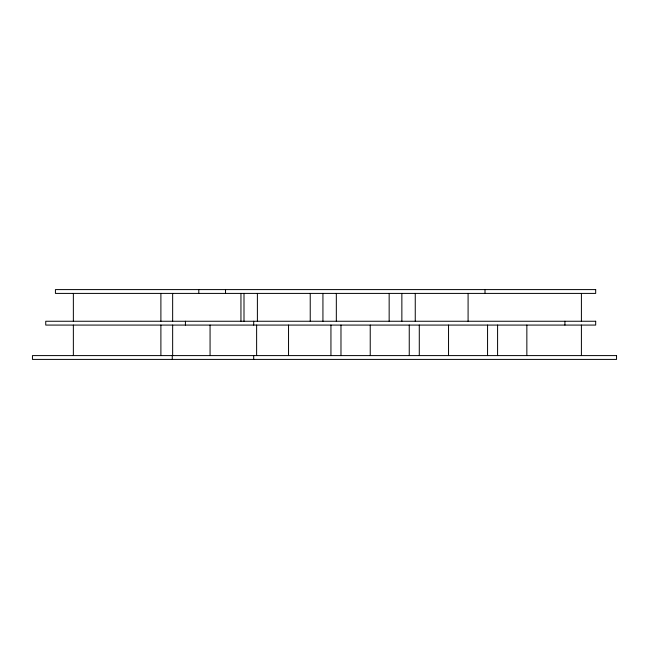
<?xml version="1.0" encoding="UTF-8"?>
<svg xmlns="http://www.w3.org/2000/svg" width="649" height="649" viewBox="0 0 649 649"><rect width="100%" height="100%" fill="white"/><g stroke="black" fill="none" stroke-linecap="round" stroke-linejoin="round"><path stroke-width="0.97" d="M581.407 293.405L581.407 321.255M581.407 325.076L581.407 355.595M564.922 321.255L564.922 325.076M526.85 325.076L526.85 355.595M497.588 325.076L497.588 355.595M487.561 325.076L487.561 355.595M485.006 289.592L485.006 293.405M468.091 293.405L468.091 321.255M448.54 325.076L448.54 355.595M419.286 325.076L419.286 355.595M415.255 293.405L415.255 321.255M409.251 325.076L409.251 355.595M401.861 293.405L401.861 321.255M389.157 293.405L389.157 321.255M370.23 325.076L370.23 355.595M340.976 325.076L340.976 355.595M336.328 293.405L336.328 321.255M330.941 325.076L330.941 355.595M322.934 293.405L322.934 321.255M310.23 293.405L310.23 321.255M288.537 325.076L288.537 355.595M257.393 293.405L257.393 321.255M256.623 325.076L256.623 355.595M253.702 321.255L253.702 325.076M253.702 355.595L253.702 359.408M244 293.405L244 321.255M240.949 293.405L240.949 321.255M225.536 289.592L225.536 293.405M210.065 325.076L210.065 355.595M198.805 289.592L198.805 293.405M185.419 321.255L185.419 325.076M172.65 293.405L172.65 321.255M172.65 325.076L172.65 355.595M172.261 355.595L172.261 359.408M160.895 293.405L160.895 321.255M160.895 325.076L160.895 355.595M73.361 293.405L73.361 321.255M73.361 325.076L73.361 355.595M595.685 289.592L55.425 289.592L55.425 293.405L595.685 293.405L595.685 289.592M595.685 321.255L45.738 321.255L45.738 325.076L595.685 325.076L595.685 321.255M616.55 355.595L32.45 355.595L32.45 359.408L616.55 359.408L616.55 355.595"/></g></svg>
